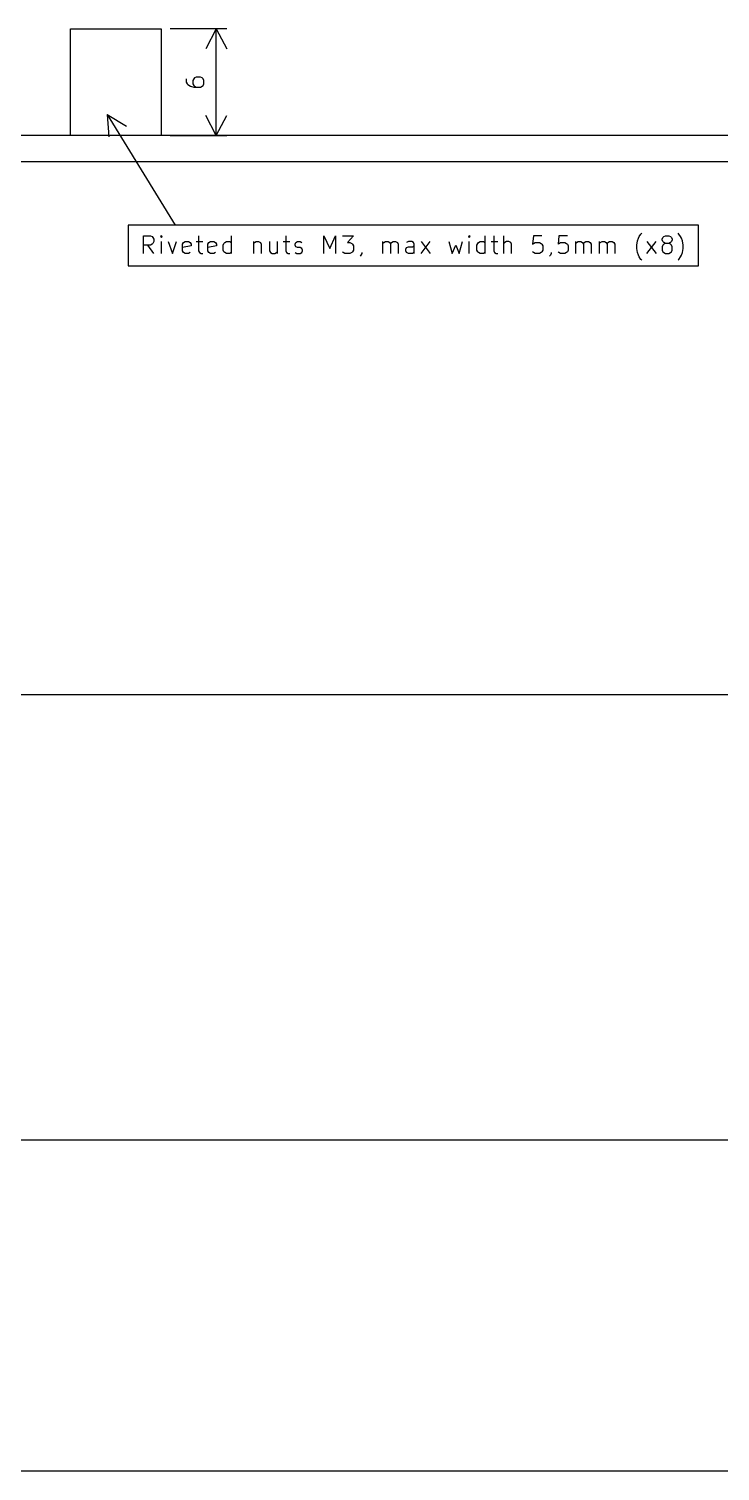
# Model space of a CAD drawing. Header units: millimetres. Extents: x 183 to 663, y -184 to 161.
# Drawn here: x 433.8 to 472.8, y 17.8 to 99 of the extents above; entities that cross this region are included whole.
import ezdxf

# ---------------------------------------------------------------- set-up
doc = ezdxf.new("R2010")
doc.units = ezdxf.units.MM
doc.layers.add('User.3', color=254, linetype='CONTINUOUS', true_color=0xb4dbd2)
doc.layers.add('User.4', color=57, linetype='CONTINUOUS', true_color=0x484848)

msp = doc.modelspace()

# ---------------------------------------------------------------- linework, layer by layer
at = {"layer": 'User.3', "linetype": 'CONTINUOUS'}
for p, q in [((436.2, 99), (441.3, 99)), ((436.2, 93), (436.2, 99)), ((441.3, 99), (441.3, 93)), ((444.98642, 99), (441.8, 99)), ((444.4, 99), (443.813579, 97.873496)), ((444.4, 93), (444.4, 99)), ((444.4, 99), (444.986421, 97.873496)), ((442.704819, 96.190476), (442.704819, 96)), ((442.704819, 96), (442.752438, 95.904762)), ((442.752438, 95.904762), (442.800057, 95.857143)), ((443.13339, 96.190476), (443.085771, 96.095238)), ((443.085771, 96.095238), (443.085771, 95.904762)), ((443.085771, 95.904762), (443.13339, 95.809524)), ((443.181009, 96.238095), (443.13339, 96.190476)), ((443.276247, 96.285714), (443.181009, 96.238095)), ((443.514342, 96.285714), (443.276247, 96.285714)), ((443.60958, 96.238095), (443.514342, 96.285714)), ((443.6572, 96.190476), (443.60958, 96.238095)), ((443.704819, 96.095238), (443.6572, 96.190476)), ((443.6572, 95.809524), (443.704819, 95.904762)), ((443.704819, 95.904762), (443.704819, 96.095238)), ((442.800057, 95.857143), (442.942914, 95.761905)), ((442.942914, 95.761905), (443.13339, 95.714286)), ((443.13339, 95.809524), (443.181009, 95.761905)), ((443.13339, 95.714286), (443.514342, 95.714286)), ((443.181009, 95.761905), (443.276247, 95.714286)), ((443.514342, 95.714286), (443.60958, 95.761905)), ((443.60958, 95.761905), (443.6572, 95.809524)), ((438.262049, 94.174171), (442.093385, 87.94825)), ((438.262049, 94.174171), (439.351877, 93.522116)), ((438.262049, 94.174171), (438.353017, 92.907433)), ((444.4, 93), (443.813579, 94.126504)), ((444.4, 93), (444.986421, 94.126504)), ((543.1, 93), (299.6, 93)), ((441.3, 93), (436.2, 93)), ((441.8, 93), (444.98642, 93)), ((543.1, 91.5), (299.6, 91.5)), ((439.446428, 87.94825), (439.446428, 85.65175)), ((471.553573, 87.94825), (439.446428, 87.94825)), ((471.553573, 85.65175), (471.553573, 87.94825)), ((440.309523, 86.34518), (440.309523, 87.34518)), ((440.309523, 87.34518), (440.690475, 87.34518)), ((440.690475, 87.34518), (440.785713, 87.297561)), ((440.785713, 87.297561), (440.833332, 87.249942)), ((440.833332, 87.249942), (440.880951, 87.154704)), ((440.880951, 87.011847), (440.833332, 86.916609)), ((440.880951, 87.154704), (440.880951, 87.011847)), ((441.309523, 87.34518), (441.261904, 87.297561)), ((441.261904, 87.297561), (441.309523, 87.249942)), ((441.357142, 87.297561), (441.309523, 87.34518)), ((441.309523, 87.34518), (441.309523, 87.249942)), ((441.309523, 87.249942), (441.357142, 87.297561)), ((441.309523, 86.34518), (441.309523, 87.011847)), ((441.690475, 87.011847), (441.92857, 86.34518)), ((441.92857, 86.34518), (442.166665, 87.011847)), ((442.499999, 86.86899), (442.547618, 86.964228)), ((442.547618, 86.964228), (442.642856, 87.011847)), ((442.642856, 87.011847), (442.833332, 87.011847)), ((442.833332, 87.011847), (442.92857, 86.964228)), ((442.92857, 86.964228), (442.976189, 86.86899)), ((443.261904, 87.011847), (443.642856, 87.011847)), ((443.404761, 87.34518), (443.404761, 86.488038)), ((443.928571, 86.86899), (443.97619, 86.964228)), ((443.97619, 86.964228), (444.071428, 87.011847)), ((444.071428, 87.011847), (444.261904, 87.011847)), ((444.261904, 87.011847), (444.357142, 86.964228)), ((444.357142, 86.964228), (444.404761, 86.86899)), ((444.833333, 86.916609), (444.880952, 86.964228)), ((444.880952, 86.964228), (444.97619, 87.011847)), ((444.97619, 87.011847), (445.166666, 87.011847)), ((445.166666, 87.011847), (445.261904, 86.964228)), ((445.261904, 86.34518), (445.261904, 87.34518)), ((446.5, 87.011847), (446.5, 86.34518)), ((446.5, 86.916609), (446.547619, 86.964228)), ((446.547619, 86.964228), (446.642857, 87.011847)), ((446.642857, 87.011847), (446.785714, 87.011847)), ((446.785714, 87.011847), (446.880952, 86.964228)), ((446.880952, 86.964228), (446.928571, 86.86899)), ((447.404762, 87.011847), (447.404762, 86.488038)), ((447.833333, 87.011847), (447.833333, 86.34518)), ((448.166667, 87.011847), (448.547619, 87.011847)), ((448.309524, 87.34518), (448.309524, 86.488038)), ((448.833334, 86.86899), (448.880953, 86.964228)), ((448.880953, 86.964228), (448.976191, 87.011847)), ((448.976191, 87.011847), (449.119048, 87.011847)), ((449.119048, 87.011847), (449.214286, 86.964228)), ((450.452382, 86.34518), (450.452382, 87.34518)), ((450.452382, 87.34518), (450.785715, 86.630895)), ((450.785715, 86.630895), (451.119048, 87.34518)), ((451.119048, 87.34518), (451.119048, 86.34518)), ((451.500001, 87.34518), (452.119048, 87.34518)), ((452.119048, 87.34518), (451.785715, 86.964228)), ((451.785715, 86.964228), (451.928572, 86.964228)), ((451.928572, 86.964228), (452.02381, 86.916609)), ((453.785715, 86.34518), (453.785715, 87.011847)), ((453.785715, 86.916609), (453.833334, 86.964228)), ((453.833334, 86.964228), (453.928572, 87.011847)), ((453.928572, 87.011847), (454.071429, 87.011847)), ((454.071429, 87.011847), (454.166667, 86.964228)), ((454.166667, 86.964228), (454.214286, 86.86899)), ((454.214286, 86.86899), (454.261905, 86.964228)), ((454.261905, 86.964228), (454.357143, 87.011847)), ((454.357143, 87.011847), (454.5, 87.011847)), ((454.5, 87.011847), (454.595239, 86.964228)), ((454.595239, 86.964228), (454.642858, 86.86899)), ((455.214286, 87.011847), (455.119048, 86.964228)), ((455.404762, 87.011847), (455.214286, 87.011847)), ((455.5, 86.964228), (455.404762, 87.011847)), ((455.547619, 86.86899), (455.5, 86.964228)), ((455.928572, 86.34518), (456.452381, 87.011847)), ((455.928572, 87.011847), (456.452381, 86.34518)), ((457.500001, 87.011847), (457.690477, 86.34518)), ((458.071429, 86.34518), (458.261905, 87.011847)), ((458.642858, 87.34518), (458.595239, 87.297561)), ((458.595239, 87.297561), (458.642858, 87.249942)), ((458.690477, 87.297561), (458.642858, 87.34518)), ((458.642858, 87.34518), (458.642858, 87.249942)), ((458.642858, 87.249942), (458.690477, 87.297561)), ((458.642858, 86.34518), (458.642858, 87.011847)), ((459.119048, 86.916609), (459.166667, 86.964228)), ((459.166667, 86.964228), (459.261905, 87.011847)), ((459.261905, 87.011847), (459.452381, 87.011847)), ((459.452381, 87.011847), (459.547619, 86.964228)), ((459.547619, 86.34518), (459.547619, 87.34518)), ((459.880953, 87.011847), (460.261905, 87.011847)), ((460.02381, 87.34518), (460.02381, 86.488038)), ((460.595239, 86.34518), (460.595239, 87.34518)), ((460.642858, 86.964228), (460.595239, 86.916609)), ((460.738096, 87.011847), (460.642858, 86.964228)), ((460.880953, 87.011847), (460.738096, 87.011847)), ((460.976191, 86.964228), (460.880953, 87.011847)), ((461.02381, 86.86899), (460.976191, 86.964228)), ((462.261906, 87.34518), (462.214287, 86.86899)), ((462.738096, 87.34518), (462.261906, 87.34518)), ((462.261906, 86.916609), (462.357144, 86.964228)), ((462.357144, 86.964228), (462.595239, 86.964228)), ((462.595239, 86.964228), (462.690477, 86.916609)), ((463.690477, 87.34518), (463.642858, 86.86899)), ((464.166667, 87.34518), (463.690477, 87.34518)), ((463.690477, 86.916609), (463.785715, 86.964228)), ((463.785715, 86.964228), (464.02381, 86.964228)), ((464.02381, 86.964228), (464.119048, 86.916609)), ((464.642858, 86.34518), (464.642858, 87.011847)), ((464.642858, 86.916609), (464.690477, 86.964228)), ((464.690477, 86.964228), (464.785715, 87.011847)), ((464.785715, 87.011847), (464.928572, 87.011847)), ((464.928572, 87.011847), (465.02381, 86.964228)), ((465.02381, 86.964228), (465.071429, 86.86899)), ((465.071429, 86.86899), (465.119048, 86.964228)), ((465.119048, 86.964228), (465.214286, 87.011847)), ((465.214286, 87.011847), (465.357143, 87.011847)), ((465.357143, 87.011847), (465.452382, 86.964228)), ((465.452382, 86.964228), (465.500001, 86.86899)), ((465.976191, 86.34518), (465.976191, 87.011847)), ((465.976191, 86.916609), (466.02381, 86.964228)), ((466.02381, 86.964228), (466.119048, 87.011847)), ((466.119048, 87.011847), (466.261905, 87.011847)), ((466.261905, 87.011847), (466.357143, 86.964228)), ((466.357143, 86.964228), (466.404762, 86.86899)), ((466.404762, 86.86899), (466.452381, 86.964228)), ((466.452381, 86.964228), (466.547619, 87.011847)), ((466.547619, 87.011847), (466.690476, 87.011847)), ((466.690476, 87.011847), (466.785715, 86.964228)), ((466.785715, 86.964228), (466.833334, 86.86899)), ((468.071429, 86.821371), (468.119048, 87.059466)), ((468.119048, 87.059466), (468.166667, 87.202323)), ((468.166667, 87.202323), (468.214286, 87.297561)), ((468.214286, 87.297561), (468.309524, 87.440419)), ((468.309524, 87.440419), (468.357143, 87.488038)), ((468.642858, 86.34518), (469.166667, 87.011847)), ((468.642858, 87.011847), (469.166667, 86.34518)), ((469.500001, 87.154704), (469.54762, 87.249942)), ((469.500001, 87.107085), (469.500001, 87.154704)), ((469.54762, 87.011847), (469.500001, 87.107085)), ((469.54762, 87.249942), (469.595239, 87.297561)), ((469.595239, 86.964228), (469.54762, 87.011847)), ((469.595239, 87.297561), (469.690477, 87.34518)), ((469.690477, 86.916609), (469.595239, 86.964228)), ((469.690477, 87.34518), (469.880953, 87.34518)), ((469.880953, 87.34518), (469.976191, 87.297561)), ((469.976191, 86.964228), (469.880953, 86.916609)), ((469.976191, 87.297561), (470.02381, 87.249942)), ((470.02381, 87.011847), (469.976191, 86.964228)), ((470.02381, 87.249942), (470.071429, 87.154704)), ((470.071429, 87.107085), (470.02381, 87.011847)), ((470.071429, 87.154704), (470.071429, 87.107085)), ((470.452382, 87.440419), (470.404763, 87.488038)), ((470.54762, 87.297561), (470.452382, 87.440419)), ((470.595239, 87.202323), (470.54762, 87.297561)), ((470.642858, 87.059466), (470.595239, 87.202323)), ((470.690477, 86.821371), (470.642858, 87.059466)), ((440.690475, 86.821371), (440.309523, 86.821371)), ((440.880951, 86.34518), (440.547618, 86.821371)), ((440.785713, 86.86899), (440.690475, 86.821371)), ((440.833332, 86.916609), (440.785713, 86.86899)), ((442.499999, 86.488038), (442.499999, 86.86899)), ((442.976189, 86.773752), (442.499999, 86.678514)), ((442.547618, 86.3928), (442.499999, 86.488038)), ((442.642856, 86.34518), (442.547618, 86.3928)), ((442.833332, 86.34518), (442.642856, 86.34518)), ((442.92857, 86.3928), (442.833332, 86.34518)), ((442.976189, 86.86899), (442.976189, 86.773752)), ((443.404761, 86.488038), (443.45238, 86.3928)), ((443.45238, 86.3928), (443.547618, 86.34518)), ((443.547618, 86.34518), (443.642856, 86.34518)), ((443.928571, 86.488038), (443.928571, 86.86899)), ((444.404761, 86.773752), (443.928571, 86.678514)), ((443.97619, 86.3928), (443.928571, 86.488038)), ((444.071428, 86.34518), (443.97619, 86.3928)), ((444.261904, 86.34518), (444.071428, 86.34518)), ((444.357142, 86.3928), (444.261904, 86.34518)), ((444.404761, 86.86899), (444.404761, 86.773752)), ((444.785714, 86.821371), (444.833333, 86.916609)), ((444.785714, 86.535657), (444.785714, 86.821371)), ((444.833333, 86.440419), (444.785714, 86.535657)), ((444.880952, 86.3928), (444.833333, 86.440419)), ((444.97619, 86.34518), (444.880952, 86.3928)), ((445.166666, 86.34518), (444.97619, 86.34518)), ((445.261904, 86.3928), (445.166666, 86.34518)), ((446.928571, 86.86899), (446.928571, 86.34518)), ((447.404762, 86.488038), (447.452381, 86.3928)), ((447.452381, 86.3928), (447.547619, 86.34518)), ((447.547619, 86.34518), (447.690476, 86.34518)), ((447.690476, 86.34518), (447.785714, 86.3928)), ((447.785714, 86.3928), (447.833333, 86.440419)), ((448.309524, 86.488038), (448.357143, 86.3928)), ((448.357143, 86.3928), (448.452381, 86.34518)), ((448.452381, 86.34518), (448.547619, 86.34518)), ((448.833334, 86.821371), (448.833334, 86.86899)), ((448.880953, 86.726133), (448.833334, 86.821371)), ((448.833334, 86.3928), (448.928572, 86.34518)), ((448.976191, 86.678514), (448.880953, 86.726133)), ((448.928572, 86.34518), (449.119048, 86.34518)), ((449.119048, 86.678514), (448.976191, 86.678514)), ((449.214286, 86.630895), (449.119048, 86.678514)), ((449.119048, 86.34518), (449.214286, 86.3928)), ((449.261905, 86.535657), (449.214286, 86.630895)), ((449.214286, 86.3928), (449.261905, 86.488038)), ((449.261905, 86.488038), (449.261905, 86.535657)), ((451.54762, 86.3928), (451.500001, 86.440419)), ((451.642858, 86.34518), (451.54762, 86.3928)), ((451.928572, 86.34518), (451.642858, 86.34518)), ((452.02381, 86.3928), (451.928572, 86.34518)), ((452.02381, 86.916609), (452.071429, 86.86899)), ((452.071429, 86.440419), (452.02381, 86.3928)), ((452.071429, 86.86899), (452.119048, 86.773752)), ((452.119048, 86.535657), (452.071429, 86.440419)), ((452.119048, 86.773752), (452.119048, 86.535657)), ((452.54762, 86.249942), (452.500001, 86.202323)), ((452.595239, 86.34518), (452.54762, 86.249942)), ((452.595239, 86.3928), (452.595239, 86.34518)), ((454.214286, 86.86899), (454.214286, 86.34518)), ((454.642858, 86.86899), (454.642858, 86.34518)), ((455.071429, 86.583276), (455.119048, 86.678514)), ((455.071429, 86.488038), (455.071429, 86.583276)), ((455.119048, 86.3928), (455.071429, 86.488038)), ((455.119048, 86.678514), (455.214286, 86.726133)), ((455.214286, 86.34518), (455.119048, 86.3928)), ((455.214286, 86.726133), (455.452381, 86.726133)), ((455.452381, 86.34518), (455.214286, 86.34518)), ((455.452381, 86.726133), (455.547619, 86.773752)), ((455.547619, 86.3928), (455.452381, 86.34518)), ((455.547619, 86.34518), (455.547619, 86.86899)), ((457.690477, 86.34518), (457.880953, 86.821371)), ((457.880953, 86.821371), (458.071429, 86.34518)), ((459.071429, 86.821371), (459.119048, 86.916609)), ((459.071429, 86.535657), (459.071429, 86.821371)), ((459.119048, 86.440419), (459.071429, 86.535657)), ((459.166667, 86.3928), (459.119048, 86.440419)), ((459.261905, 86.34518), (459.166667, 86.3928)), ((459.452381, 86.34518), (459.261905, 86.34518)), ((459.547619, 86.3928), (459.452381, 86.34518)), ((460.02381, 86.488038), (460.071429, 86.3928)), ((460.071429, 86.3928), (460.166667, 86.34518)), ((460.166667, 86.34518), (460.261905, 86.34518)), ((461.02381, 86.34518), (461.02381, 86.86899)), ((462.214287, 86.86899), (462.261906, 86.916609)), ((462.261906, 86.3928), (462.214287, 86.440419)), ((462.357144, 86.34518), (462.261906, 86.3928)), ((462.595239, 86.34518), (462.357144, 86.34518)), ((462.690477, 86.3928), (462.595239, 86.34518)), ((462.690477, 86.916609), (462.738096, 86.86899)), ((462.738096, 86.440419), (462.690477, 86.3928)), ((462.738096, 86.86899), (462.785715, 86.773752)), ((462.785715, 86.535657), (462.738096, 86.440419)), ((462.785715, 86.773752), (462.785715, 86.535657)), ((463.214287, 86.249942), (463.166668, 86.202323)), ((463.261906, 86.34518), (463.214287, 86.249942)), ((463.261906, 86.3928), (463.261906, 86.34518)), ((463.642858, 86.86899), (463.690477, 86.916609)), ((463.690477, 86.3928), (463.642858, 86.440419)), ((463.785715, 86.34518), (463.690477, 86.3928)), ((464.02381, 86.34518), (463.785715, 86.34518)), ((464.119048, 86.3928), (464.02381, 86.34518)), ((464.119048, 86.916609), (464.166667, 86.86899)), ((464.166667, 86.440419), (464.119048, 86.3928)), ((464.166667, 86.86899), (464.214286, 86.773752)), ((464.214286, 86.535657), (464.166667, 86.440419)), ((464.214286, 86.773752), (464.214286, 86.535657)), ((465.071429, 86.86899), (465.071429, 86.34518)), ((465.500001, 86.86899), (465.500001, 86.34518)), ((466.404762, 86.86899), (466.404762, 86.34518)), ((466.833334, 86.86899), (466.833334, 86.34518)), ((468.071429, 86.630895), (468.071429, 86.821371)), ((468.119048, 86.3928), (468.071429, 86.630895)), ((468.166667, 86.249942), (468.119048, 86.3928)), ((468.214286, 86.154704), (468.166667, 86.249942)), ((468.309524, 86.011847), (468.214286, 86.154704)), ((469.54762, 86.821371), (469.500001, 86.726133)), ((469.500001, 86.726133), (469.500001, 86.535657)), ((469.500001, 86.535657), (469.54762, 86.440419)), ((469.595239, 86.86899), (469.54762, 86.821371)), ((469.54762, 86.440419), (469.595239, 86.3928)), ((469.690477, 86.916609), (469.595239, 86.86899)), ((469.595239, 86.3928), (469.690477, 86.34518)), ((469.880953, 86.916609), (469.690477, 86.916609)), ((469.690477, 86.34518), (469.880953, 86.34518)), ((469.976191, 86.86899), (469.880953, 86.916609)), ((469.880953, 86.34518), (469.976191, 86.3928)), ((470.02381, 86.821371), (469.976191, 86.86899)), ((469.976191, 86.3928), (470.02381, 86.440419)), ((470.071429, 86.726133), (470.02381, 86.821371)), ((470.02381, 86.440419), (470.071429, 86.535657)), ((470.071429, 86.535657), (470.071429, 86.726133)), ((470.452382, 86.011847), (470.54762, 86.154704)), ((470.54762, 86.154704), (470.595239, 86.249942)), ((470.595239, 86.249942), (470.642858, 86.3928)), ((470.642858, 86.3928), (470.690477, 86.630895)), ((470.690477, 86.630895), (470.690477, 86.821371)), ((439.446428, 85.65175), (471.553573, 85.65175)), ((468.357143, 85.964228), (468.309524, 86.011847)), ((470.404763, 85.964228), (470.452382, 86.011847)), ((293.5, 61.5), (549, 61.5)), ((519.75, 36.4), (429.75, 36.4)), ((529, 17.75), (313.5, 17.75))]:
    msp.add_line(p, q, dxfattribs=at)
at = {"layer": 'User.4', "linetype": 'CONTINUOUS'}
for p, q in [((436.2, 99), (441.3, 99)), ((436.2, 93), (436.2, 99)), ((441.3, 99), (441.3, 93)), ((543.1, 93), (299.6, 93)), ((441.3, 93), (436.2, 93)), ((543.1, 91.5), (299.6, 91.5)), ((293.5, 61.5), (549, 61.5))]:
    msp.add_line(p, q, dxfattribs=at)

doc.saveas('drawing.dxf')
